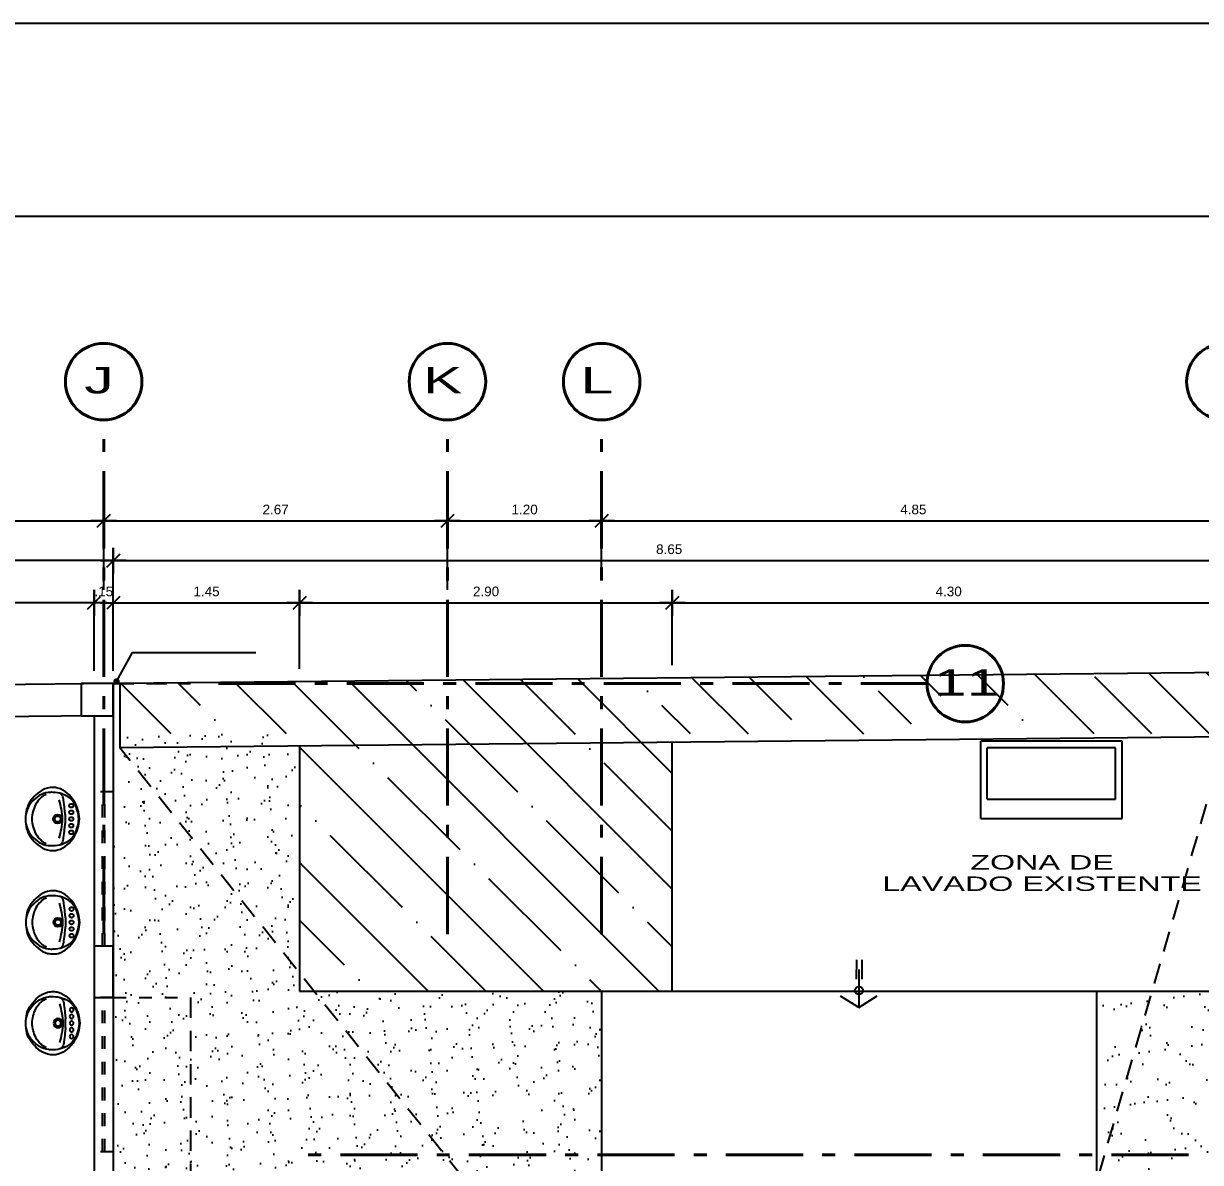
# Model space of a CAD drawing. Header units: millimetres. Extents: x 791 to 2661, y 209 to 602.
# Drawn here: x 1192.58 to 1201.74, y 545.15 to 554 of the extents above; entities that cross this region are included whole.
import ezdxf
from ezdxf.enums import TextEntityAlignment as Align

# ---------------------------------------------------------------- set-up
doc = ezdxf.new("R2010")
doc.units = ezdxf.units.MM
doc.header["$LTSCALE"] = 0.1
doc.header["$PDMODE"] = 3
for name, pattern in [('ACAD_ISO04W100', [30, 24, -3, 0, -3]), ('ACAD_ISO10W100', [18, 12, -3, 0, -3]), ('DASHDOT', [1, 0.5, -0.25, 0, -0.25]), ('DASHED2', [9.525, 6.35, -3.175]), ('HIDDEN', [9.525, 6.35, -3.175])]:
    doc.linetypes.add(name, pattern=pattern)
for name, color, linetype in [('01', 1, 'Continuous'), ('01-COTAS EJE', 1, 'Continuous'), ('02', 8, 'Continuous'), ('03', 8, 'Continuous'), ('06', 1, 'Continuous'), ('1TEXTO-05', 5, 'Continuous'), ('area existente', 8, 'ACAD_ISO04W100'), ('COLUMNAS', 1, 'Continuous'), ('PLANTAS', 85, 'Continuous'), ('Proyecciones', 9, 'HIDDEN'), ('Sanitarios', 1, 'Continuous'), ('Ventana alta', 1, 'DASHED2')]:
    doc.layers.add(name, color=color, linetype=linetype)
doc.layers.add('EJES', color=1, linetype='DASHDOT', lineweight=40)
doc.styles.add('LUNA', font='romans.shx', dxfattribs={"width": 1.5})
doc.styles.add('ROMANS', font='', dxfattribs={"oblique": 1, "height": 0.075})
doc.styles.get('ROMANS').set_extended_font_data('Arial')
doc.dimstyles.new('Copy of cotas en 50-PLANTA', dxfattribs={"dimscale": 0.5, "dimtxt": 0.3, "dimasz": 0.1, "dimexe": 0.18, "dimexo": 0.3, "dimgap": 0.09, "dimtad": 2, "dimzin": 4, "dimdsep": 46, "dimtxsty": 'LUNA', "dimblk": 'LLL', "dimcen": 0, "dimdle": 0.18, "dimclrd": 1, "dimclre": 1, "dimclrt": 2, "dimadec": 0, "dimazin": 0, "dimtfac": 1, "dimtix": 1, "dimtmove": 0, "dimatfit": 3, "dimldrblk": 'LLL', "dimfxl": 0.18, "dimtolj": 1, "dimtzin": 0, "dimarcsym": 0})
doc.dimstyles.new('COTAS 50', dxfattribs={"dimscale": 2, "dimtxt": 1.5, "dimasz": 0.02, "dimexe": 0.05, "dimexo": 0.05, "dimgap": 0.025, "dimtad": 3, "dimzin": 4, "dimdsep": 46, "dimtxsty": 'ROMANS', "dimblk": 'LLL', "dimcen": 0, "dimdle": 0.18, "dimclrd": 256, "dimclre": 1, "dimclrt": 3, "dimadec": 0, "dimazin": 0, "dimtfac": 1, "dimtix": 1, "dimtofl": 0, "dimtmove": 1, "dimatfit": 3, "dimldrblk": 'OPEN90', "dimfxl": 0.18, "dimtolj": 1, "dimtzin": 0, "dimarcsym": 0})

# ---------------------------------------------------------------- blocks, each defined once
blk = doc.blocks.new('LLL')
for p, q in [((0, 2.5), (0, -2.5)), ((2.5, 0), (-2.5, 0))]:
    blk.add_line(p, q)
at = {"color": 3}
blk.add_line((-1.25, -1.25), (1.25, 1.25), dxfattribs=at)
at = {"layer": 'Defpoints', "color": 0, "linetype": 'ByBlock'}
blk.add_point((0, 0), dxfattribs=at)
blk.add_point((0, 0), dxfattribs=at)
blk = doc.blocks.new('*D138')
at = {"layer": '01-COTAS EJE', "color": 1, "lineweight": -2, "ltscale": 0.15, "transparency": 16777216}
for p, q in [((1193.2064, 549.5985), (1193.2064, 550.2359)), ((1195.8814, 549.5985), (1195.8814, 550.2359))]:
    blk.add_line(p, q, dxfattribs=at)
at = {"layer": '01-COTAS EJE', "lineweight": -2, "ltscale": 0.15, "transparency": 16777216}
blk.add_line((1193.2464, 550.1359), (1195.8414, 550.1359), dxfattribs=at)
at = {"layer": 'Defpoints', "color": 0, "ltscale": 0.15, "transparency": 16777216}
for p in [(1195.8814, 550.1359), (1193.2064, 549.4985), (1195.8814, 549.4985)]:
    blk.add_point(p, dxfattribs=at)
at = {"layer": '01-COTAS EJE', "lineweight": -2, "ltscale": 0.15, "transparency": 16777216, "xscale": 0.04, "yscale": 0.04, "zscale": 0.04, "rotation": 180}
blk.add_blockref('LLL', (1193.2064, 550.1359), dxfattribs=at)
at = {"layer": '01-COTAS EJE', "lineweight": -2, "ltscale": 0.15, "transparency": 16777216, "xscale": 0.04, "yscale": 0.04, "zscale": 0.04}
blk.add_blockref('LLL', (1195.8814, 550.1359), dxfattribs=at)
at = {"layer": '01-COTAS EJE', "color": 3, "ltscale": 0.15, "transparency": 16777216, "insert": (1194.5439, 550.2242), "char_height": 0.075, "attachment_point": 5, "style": 'ROMANS'}
blk.add_mtext('\\A1;2.67', dxfattribs=at)
blk = doc.blocks.new('_OPEN90')
at = {"color": 0, "linetype": 'ByBlock', "ltscale": 0.7}
for p, q in [((0, 0), (-1, 0)), ((-0.5, 0.5), (0, 0)), ((0, 0), (-0.5, -0.5))]:
    blk.add_line(p, q, dxfattribs=at)
blk = doc.blocks.new('*D139')
at = {"layer": '01-COTAS EJE', "color": 1, "lineweight": -2, "ltscale": 0.15, "transparency": 16777216}
for p, q in [((1185.7814, 548.8946), (1185.7814, 549.9267)), ((1193.2814, 548.97), (1193.2814, 549.9267))]:
    blk.add_line(p, q, dxfattribs=at)
at = {"layer": '01-COTAS EJE', "lineweight": -2, "ltscale": 0.15, "transparency": 16777216}
blk.add_line((1193.2414, 549.8267), (1185.8214, 549.8267), dxfattribs=at)
at = {"layer": 'Defpoints', "color": 0, "ltscale": 0.15, "transparency": 16777216}
for p in [(1185.7814, 549.8267), (1185.7814, 548.7946), (1193.2814, 548.87)]:
    blk.add_point(p, dxfattribs=at)
at = {"layer": '01-COTAS EJE', "lineweight": -2, "ltscale": 0.15, "transparency": 16777216, "xscale": 0.04, "yscale": 0.04, "zscale": 0.04, "rotation": 180}
blk.add_blockref('LLL', (1185.7814, 549.8267), dxfattribs=at)
at = {"layer": '01-COTAS EJE', "lineweight": -2, "ltscale": 0.15, "transparency": 16777216, "xscale": 0.04, "yscale": 0.04, "zscale": 0.04}
blk.add_blockref('LLL', (1193.2814, 549.8267), dxfattribs=at)
at = {"layer": '01-COTAS EJE', "color": 3, "ltscale": 0.15, "transparency": 16777216, "insert": (1189.5314, 549.915), "char_height": 0.075, "attachment_point": 5, "style": 'ROMANS'}
blk.add_mtext('\\A1;7.50', dxfattribs=at)
blk = doc.blocks.new('*D140')
at = {"layer": '01-COTAS EJE', "color": 1, "lineweight": -2, "ltscale": 0.15, "transparency": 16777216}
for p, q in [((1195.8814, 549.6735), (1195.8814, 550.2359)), ((1197.0814, 549.7038), (1197.0814, 550.2359))]:
    blk.add_line(p, q, dxfattribs=at)
at = {"layer": '01-COTAS EJE', "lineweight": -2, "ltscale": 0.15, "transparency": 16777216}
blk.add_line((1195.9214, 550.1359), (1197.0414, 550.1359), dxfattribs=at)
at = {"layer": 'Defpoints', "color": 0, "ltscale": 0.15, "transparency": 16777216}
for p in [(1197.0814, 550.1359), (1195.8814, 549.5735), (1197.0814, 549.6038)]:
    blk.add_point(p, dxfattribs=at)
at = {"layer": '01-COTAS EJE', "lineweight": -2, "ltscale": 0.15, "transparency": 16777216, "xscale": 0.04, "yscale": 0.04, "zscale": 0.04, "rotation": 180}
blk.add_blockref('LLL', (1195.8814, 550.1359), dxfattribs=at)
at = {"layer": '01-COTAS EJE', "lineweight": -2, "ltscale": 0.15, "transparency": 16777216, "xscale": 0.04, "yscale": 0.04, "zscale": 0.04}
blk.add_blockref('LLL', (1197.0814, 550.1359), dxfattribs=at)
at = {"layer": '01-COTAS EJE', "color": 3, "ltscale": 0.15, "transparency": 16777216, "insert": (1196.4814, 550.2242), "char_height": 0.075, "attachment_point": 5, "style": 'ROMANS'}
blk.add_mtext('\\A1;1.20', dxfattribs=at)
blk = doc.blocks.new('*D170')
at = {"layer": '01-COTAS EJE', "color": 1, "lineweight": -2, "ltscale": 0.15, "transparency": 16777216}
for p, q in [((1197.0814, 549.6735), (1197.0814, 550.2359)), ((1201.9314, 549.0571), (1201.9314, 550.2359))]:
    blk.add_line(p, q, dxfattribs=at)
at = {"layer": '01-COTAS EJE', "lineweight": -2, "ltscale": 0.15, "transparency": 16777216}
blk.add_line((1197.1214, 550.1359), (1201.8914, 550.1359), dxfattribs=at)
at = {"layer": 'Defpoints', "color": 0, "ltscale": 0.15, "transparency": 16777216}
for p in [(1201.9314, 550.1359), (1197.0814, 549.5735), (1201.9314, 548.9571)]:
    blk.add_point(p, dxfattribs=at)
at = {"layer": '01-COTAS EJE', "lineweight": -2, "ltscale": 0.15, "transparency": 16777216, "xscale": 0.04, "yscale": 0.04, "zscale": 0.04, "rotation": 180}
blk.add_blockref('LLL', (1197.0814, 550.1359), dxfattribs=at)
at = {"layer": '01-COTAS EJE', "lineweight": -2, "ltscale": 0.15, "transparency": 16777216, "xscale": 0.04, "yscale": 0.04, "zscale": 0.04}
blk.add_blockref('LLL', (1201.9314, 550.1359), dxfattribs=at)
at = {"layer": '01-COTAS EJE', "color": 3, "ltscale": 0.15, "transparency": 16777216, "insert": (1199.5064, 550.2242), "char_height": 0.075, "attachment_point": 5, "style": 'ROMANS'}
blk.add_mtext('\\A1;4.85', dxfattribs=at)
blk = doc.blocks.new('*D171')
at = {"layer": '01-COTAS EJE', "color": 1, "lineweight": -2, "ltscale": 0.15, "transparency": 16777216}
for p, q in [((1193.1314, 548.9685), (1193.1314, 549.5985)), ((1193.2814, 548.97), (1193.2814, 549.5985))]:
    blk.add_line(p, q, dxfattribs=at)
at = {"layer": '01-COTAS EJE', "lineweight": -2, "ltscale": 0.15, "transparency": 16777216}
for p, q in [((1193.0914, 549.4985), (1193.0514, 549.4985)), ((1193.3214, 549.4985), (1193.3614, 549.4985))]:
    blk.add_line(p, q, dxfattribs=at)
at = {"layer": 'Defpoints', "color": 0, "ltscale": 0.15, "transparency": 16777216}
for p in [(1193.1314, 549.4985), (1193.1314, 548.8685), (1193.2814, 548.87)]:
    blk.add_point(p, dxfattribs=at)
at = {"layer": '01-COTAS EJE', "lineweight": -2, "ltscale": 0.15, "transparency": 16777216, "xscale": 0.04, "yscale": 0.04, "zscale": 0.04}
blk.add_blockref('LLL', (1193.1314, 549.4985), dxfattribs=at)
at = {"layer": '01-COTAS EJE', "lineweight": -2, "ltscale": 0.15, "transparency": 16777216, "xscale": 0.04, "yscale": 0.04, "zscale": 0.04, "rotation": 180}
blk.add_blockref('LLL', (1193.2814, 549.4985), dxfattribs=at)
at = {"layer": '01-COTAS EJE', "color": 3, "ltscale": 0.15, "transparency": 16777216, "insert": (1193.2064, 549.5867), "char_height": 0.075, "attachment_point": 5, "style": 'ROMANS'}
blk.add_mtext('\\A1;.15', dxfattribs=at)
blk = doc.blocks.new('*D172')
at = {"layer": '01-COTAS EJE', "color": 1, "lineweight": -2, "ltscale": 0.15, "transparency": 16777216}
for p, q in [((1189.6314, 548.9333), (1189.6314, 549.5985)), ((1193.1314, 548.9685), (1193.1314, 549.5985))]:
    blk.add_line(p, q, dxfattribs=at)
at = {"layer": '01-COTAS EJE', "lineweight": -2, "ltscale": 0.15, "transparency": 16777216}
blk.add_line((1193.0914, 549.4985), (1189.6714, 549.4985), dxfattribs=at)
at = {"layer": 'Defpoints', "color": 0, "ltscale": 0.15, "transparency": 16777216}
for p in [(1189.6314, 549.4985), (1189.6314, 548.8333), (1193.1314, 548.8685)]:
    blk.add_point(p, dxfattribs=at)
at = {"layer": '01-COTAS EJE', "lineweight": -2, "ltscale": 0.15, "transparency": 16777216, "xscale": 0.04, "yscale": 0.04, "zscale": 0.04, "rotation": 180}
blk.add_blockref('LLL', (1189.6314, 549.4985), dxfattribs=at)
at = {"layer": '01-COTAS EJE', "lineweight": -2, "ltscale": 0.15, "transparency": 16777216, "xscale": 0.04, "yscale": 0.04, "zscale": 0.04}
blk.add_blockref('LLL', (1193.1314, 549.4985), dxfattribs=at)
at = {"layer": '01-COTAS EJE', "color": 3, "ltscale": 0.15, "transparency": 16777216, "insert": (1191.3814, 549.5867), "char_height": 0.075, "attachment_point": 5, "style": 'ROMANS'}
blk.add_mtext('\\A1;3.50', dxfattribs=at)
blk = doc.blocks.new('*D143')
at = {"layer": '01-COTAS EJE', "color": 1, "lineweight": -2, "ltscale": 0.15, "transparency": 16777216}
for p, q in [((1189.5564, 549.5985), (1189.5564, 550.2359)), ((1193.2064, 549.5985), (1193.2064, 550.2359))]:
    blk.add_line(p, q, dxfattribs=at)
at = {"layer": '01-COTAS EJE', "lineweight": -2, "ltscale": 0.15, "transparency": 16777216}
blk.add_line((1189.5964, 550.1359), (1193.1664, 550.1359), dxfattribs=at)
at = {"layer": 'Defpoints', "color": 0, "ltscale": 0.15, "transparency": 16777216}
for p in [(1193.2064, 550.1359), (1189.5564, 549.4985), (1193.2064, 549.4985)]:
    blk.add_point(p, dxfattribs=at)
at = {"layer": '01-COTAS EJE', "lineweight": -2, "ltscale": 0.15, "transparency": 16777216, "xscale": 0.04, "yscale": 0.04, "zscale": 0.04, "rotation": 180}
blk.add_blockref('LLL', (1189.5564, 550.1359), dxfattribs=at)
at = {"layer": '01-COTAS EJE', "lineweight": -2, "ltscale": 0.15, "transparency": 16777216, "xscale": 0.04, "yscale": 0.04, "zscale": 0.04}
blk.add_blockref('LLL', (1193.2064, 550.1359), dxfattribs=at)
at = {"layer": '01-COTAS EJE', "color": 3, "ltscale": 0.15, "transparency": 16777216, "insert": (1191.3814, 550.2242), "char_height": 0.075, "attachment_point": 5, "style": 'ROMANS'}
blk.add_mtext('\\A1;3.65', dxfattribs=at)
blk = doc.blocks.new('*D144')
at = {"layer": '01-COTAS EJE', "color": 1, "lineweight": -2, "ltscale": 0.15, "transparency": 16777216}
for p, q in [((1193.2814, 548.97), (1193.2814, 549.9267)), ((1201.9314, 549.0571), (1201.9314, 549.9267))]:
    blk.add_line(p, q, dxfattribs=at)
at = {"layer": '01-COTAS EJE', "lineweight": -2, "ltscale": 0.15, "transparency": 16777216}
blk.add_line((1193.3214, 549.8267), (1201.8914, 549.8267), dxfattribs=at)
at = {"layer": 'Defpoints', "color": 0, "ltscale": 0.15, "transparency": 16777216}
for p in [(1201.9314, 549.8267), (1201.9314, 548.9571), (1193.2814, 548.87)]:
    blk.add_point(p, dxfattribs=at)
at = {"layer": '01-COTAS EJE', "lineweight": -2, "ltscale": 0.15, "transparency": 16777216, "xscale": 0.04, "yscale": 0.04, "zscale": 0.04, "rotation": 180}
blk.add_blockref('LLL', (1193.2814, 549.8267), dxfattribs=at)
at = {"layer": '01-COTAS EJE', "lineweight": -2, "ltscale": 0.15, "transparency": 16777216, "xscale": 0.04, "yscale": 0.04, "zscale": 0.04}
blk.add_blockref('LLL', (1201.9314, 549.8267), dxfattribs=at)
at = {"layer": '01-COTAS EJE', "color": 3, "ltscale": 0.15, "transparency": 16777216, "insert": (1197.6064, 549.915), "char_height": 0.075, "attachment_point": 5, "style": 'ROMANS'}
blk.add_mtext('\\A1;8.65', dxfattribs=at)
blk = doc.blocks.new('*D183')
at = {"layer": '01-COTAS EJE', "color": 1, "lineweight": -2, "ltscale": 0.15, "transparency": 16777216}
for p, q in [((1193.2814, 548.97), (1193.2814, 549.5985)), ((1194.7314, 548.9846), (1194.7314, 549.5985))]:
    blk.add_line(p, q, dxfattribs=at)
at = {"layer": '01-COTAS EJE', "lineweight": -2, "ltscale": 0.15, "transparency": 16777216}
blk.add_line((1193.3214, 549.4985), (1194.6914, 549.4985), dxfattribs=at)
at = {"layer": 'Defpoints', "color": 0, "ltscale": 0.15, "transparency": 16777216}
for p in [(1194.7314, 549.4985), (1194.7314, 548.8846), (1193.2814, 548.87)]:
    blk.add_point(p, dxfattribs=at)
at = {"layer": '01-COTAS EJE', "lineweight": -2, "ltscale": 0.15, "transparency": 16777216, "xscale": 0.04, "yscale": 0.04, "zscale": 0.04, "rotation": 180}
blk.add_blockref('LLL', (1193.2814, 549.4985), dxfattribs=at)
at = {"layer": '01-COTAS EJE', "lineweight": -2, "ltscale": 0.15, "transparency": 16777216, "xscale": 0.04, "yscale": 0.04, "zscale": 0.04}
blk.add_blockref('LLL', (1194.7314, 549.4985), dxfattribs=at)
at = {"layer": '01-COTAS EJE', "color": 3, "ltscale": 0.15, "transparency": 16777216, "insert": (1194.0064, 549.5867), "char_height": 0.075, "attachment_point": 5, "style": 'ROMANS'}
blk.add_mtext('\\A1;1.45', dxfattribs=at)
blk = doc.blocks.new('*D145')
at = {"layer": '01-COTAS EJE', "color": 1, "lineweight": -2, "ltscale": 0.15, "transparency": 16777216}
for p, q in [((1194.7314, 548.9846), (1194.7314, 549.5985)), ((1197.6314, 549.0138), (1197.6314, 549.5985))]:
    blk.add_line(p, q, dxfattribs=at)
at = {"layer": '01-COTAS EJE', "lineweight": -2, "ltscale": 0.15, "transparency": 16777216}
blk.add_line((1194.7714, 549.4985), (1197.5914, 549.4985), dxfattribs=at)
at = {"layer": 'Defpoints', "color": 0, "ltscale": 0.15, "transparency": 16777216}
for p in [(1197.6314, 549.4985), (1194.7314, 548.8846), (1197.6314, 548.9138)]:
    blk.add_point(p, dxfattribs=at)
at = {"layer": '01-COTAS EJE', "lineweight": -2, "ltscale": 0.15, "transparency": 16777216, "xscale": 0.04, "yscale": 0.04, "zscale": 0.04, "rotation": 180}
blk.add_blockref('LLL', (1194.7314, 549.4985), dxfattribs=at)
at = {"layer": '01-COTAS EJE', "lineweight": -2, "ltscale": 0.15, "transparency": 16777216, "xscale": 0.04, "yscale": 0.04, "zscale": 0.04}
blk.add_blockref('LLL', (1197.6314, 549.4985), dxfattribs=at)
at = {"layer": '01-COTAS EJE', "color": 3, "ltscale": 0.15, "transparency": 16777216, "insert": (1196.1814, 549.5867), "char_height": 0.075, "attachment_point": 5, "style": 'ROMANS'}
blk.add_mtext('\\A1;2.90', dxfattribs=at)
blk = doc.blocks.new('*D184')
at = {"layer": '01-COTAS EJE', "color": 1, "lineweight": -2, "ltscale": 0.15, "transparency": 16777216}
for p, q in [((1197.6314, 549.0138), (1197.6314, 549.5985)), ((1201.9314, 548.5291), (1201.9314, 549.5985))]:
    blk.add_line(p, q, dxfattribs=at)
at = {"layer": '01-COTAS EJE', "lineweight": -2, "ltscale": 0.15, "transparency": 16777216}
blk.add_line((1197.6714, 549.4985), (1201.8914, 549.4985), dxfattribs=at)
at = {"layer": 'Defpoints', "color": 0, "ltscale": 0.15, "transparency": 16777216}
for p in [(1201.9314, 549.4985), (1197.6314, 548.9138), (1201.9314, 548.4291)]:
    blk.add_point(p, dxfattribs=at)
at = {"layer": '01-COTAS EJE', "lineweight": -2, "ltscale": 0.15, "transparency": 16777216, "xscale": 0.04, "yscale": 0.04, "zscale": 0.04, "rotation": 180}
blk.add_blockref('LLL', (1197.6314, 549.4985), dxfattribs=at)
at = {"layer": '01-COTAS EJE', "lineweight": -2, "ltscale": 0.15, "transparency": 16777216, "xscale": 0.04, "yscale": 0.04, "zscale": 0.04}
blk.add_blockref('LLL', (1201.9314, 549.4985), dxfattribs=at)
at = {"layer": '01-COTAS EJE', "color": 3, "ltscale": 0.15, "transparency": 16777216, "insert": (1199.7814, 549.5867), "char_height": 0.075, "attachment_point": 5, "style": 'ROMANS'}
blk.add_mtext('\\A1;4.30', dxfattribs=at)
blk = doc.blocks.new('A$C317A3F39')
at = {"layer": 'Sanitarios'}
for centre, radius in [((0.1421, 0.3568), 0.0153), ((0.1939, 0.3568), 0.0153), ((0.2457, 0.3568), 0.0153), ((0.2975, 0.3568), 0.0153), ((0.3493, 0.3568), 0.0153), ((0.2457, 0.2508), 0.0357), ((0.2457, 0.2508), 0.0229)]:
    blk.add_circle(centre, radius, dxfattribs=at)
for points in [[(0.1048, 0.3779), (0.0828, 0.3631), (0.0628, 0.3456), (0.0453, 0.3257)], [(0.1427, 0.3914), (0.121, 0.3804), (0.1014, 0.3658), (0.0848, 0.348)], [(0.1735, 0.4083), (0.1495, 0.401), (0.1264, 0.3908), (0.1048, 0.3779)], [(0.2106, 0.4118), (0.1873, 0.4077), (0.1645, 0.4009), (0.1427, 0.3914)], [(0.2457, 0.42), (0.2212, 0.4197), (0.1969, 0.4157), (0.1735, 0.4083)], [(0.2457, 0.4149), (0.234, 0.4146), (0.2223, 0.4135), (0.2106, 0.4118)], [(0.3179, 0.4083), (0.2945, 0.4157), (0.2702, 0.4197), (0.2457, 0.42)], [(0.2808, 0.4118), (0.2691, 0.4135), (0.2574, 0.4146), (0.2457, 0.4149)], [(0.3487, 0.3914), (0.3269, 0.4009), (0.3041, 0.4077), (0.2808, 0.4118)], [(0.3866, 0.3779), (0.365, 0.3908), (0.3419, 0.401), (0.3179, 0.4083)], [(0.4066, 0.348), (0.39, 0.3658), (0.3704, 0.3804), (0.3487, 0.3914)], [(0.4461, 0.3257), (0.4286, 0.3456), (0.4086, 0.3631), (0.3866, 0.3779)], [(0.0453, 0.3257), (0.027, 0.3043), (0.0132, 0.2794), (0.0047, 0.2525)], [(0.0503, 0.2842), (0.043, 0.2612), (0.0391, 0.2372), (0.0387, 0.2131)], [(0.0637, 0.2875), (0.0545, 0.2838), (0.0476, 0.2758), (0.0453, 0.2661)], [(0.0848, 0.348), (0.0697, 0.3289), (0.058, 0.3073), (0.0503, 0.2842)], [(0.1, 0.2972), (0.0876, 0.2954), (0.0754, 0.2922), (0.0637, 0.2875)], [(0.2457, 0.2895), (0.1946, 0.2867), (0.1441, 0.2774), (0.0954, 0.2619)], [(0.1684, 0.3052), (0.1455, 0.303), (0.1228, 0.3003), (0.1, 0.2972)], [(0.2108, 0.3089), (0.1966, 0.3081), (0.1825, 0.3069), (0.1684, 0.3052)], [(0.2108, 0.3089), (0.2225, 0.3086), (0.2341, 0.3089), (0.2457, 0.3099)], [(0.2457, 0.3099), (0.2573, 0.3089), (0.2689, 0.3086), (0.2806, 0.3089)], [(0.396, 0.2619), (0.3473, 0.2774), (0.2968, 0.2867), (0.2457, 0.2895)], [(0.323, 0.3052), (0.3089, 0.3069), (0.2948, 0.3081), (0.2806, 0.3089)], [(0.3914, 0.2972), (0.3687, 0.3003), (0.3459, 0.303), (0.323, 0.3052)], [(0.4277, 0.2875), (0.416, 0.2922), (0.4038, 0.2954), (0.3914, 0.2972)], [(0.4411, 0.2842), (0.4334, 0.3073), (0.4217, 0.3289), (0.4066, 0.348)], [(0.4461, 0.2661), (0.4438, 0.2758), (0.437, 0.2838), (0.4277, 0.2875)], [(0.4527, 0.2131), (0.4523, 0.2372), (0.4484, 0.2612), (0.4411, 0.2842)], [(0.4867, 0.2525), (0.4783, 0.2794), (0.4645, 0.3043), (0.4461, 0.3257)], [(0.0047, 0.2525), (0.0008, 0.2397), (-0.0008, 0.2264), (0, 0.2131)], [(0, 0.2131), (-0.0006, 0.1987), (0.001, 0.1844), (0.0047, 0.1706)], [(0.0387, 0.2131), (0.0379, 0.201), (0.0383, 0.1888), (0.0399, 0.1768)], [(0.4515, 0.1768), (0.4531, 0.1888), (0.4535, 0.201), (0.4527, 0.2131)], [(0.4914, 0.2131), (0.4923, 0.2264), (0.4906, 0.2397), (0.4867, 0.2525)], [(0.4867, 0.1706), (0.4905, 0.1844), (0.492, 0.1987), (0.4914, 0.2131)], [(0.0047, 0.1706), (0.0122, 0.1433), (0.0258, 0.1181), (0.0444, 0.0968)], [(0.0399, 0.1768), (0.0431, 0.1525), (0.0513, 0.1291), (0.0638, 0.1081)], [(0.0444, 0.0968), (0.0608, 0.0758), (0.0803, 0.0573), (0.1022, 0.042)], [(0.0556, 0.1621), (0.0603, 0.1454), (0.0696, 0.1304), (0.0824, 0.1188)], [(0.0638, 0.1081), (0.0772, 0.0876), (0.0929, 0.0689), (0.1107, 0.0522)], [(0.0824, 0.1188), (0.0969, 0.1027), (0.1143, 0.0894), (0.1336, 0.0795)], [(0.3578, 0.0795), (0.3771, 0.0894), (0.3945, 0.1027), (0.409, 0.1188)], [(0.3807, 0.0522), (0.3985, 0.0689), (0.4142, 0.0876), (0.4276, 0.1081)], [(0.3892, 0.042), (0.4111, 0.0573), (0.4306, 0.0758), (0.447, 0.0968)], [(0.409, 0.1188), (0.4218, 0.1304), (0.4311, 0.1454), (0.4358, 0.1621)], [(0.4276, 0.1081), (0.4401, 0.1291), (0.4483, 0.1525), (0.4515, 0.1768)], [(0.447, 0.0968), (0.4656, 0.1181), (0.4792, 0.1433), (0.4867, 0.1706)], [(0.1022, 0.042), (0.1232, 0.027), (0.1466, 0.0159), (0.1714, 0.009)], [(0.1107, 0.0522), (0.1291, 0.0358), (0.1503, 0.0229), (0.1732, 0.0138)], [(0.1336, 0.0795), (0.151, 0.0697), (0.1698, 0.0624), (0.1892, 0.0579)], [(0.1714, 0.009), (0.1957, 0.003), (0.2207, 0), (0.2457, 0)], [(0.1732, 0.0138), (0.1963, 0.005), (0.2209, 0.0003), (0.2457, 0)], [(0.1892, 0.0579), (0.2074, 0.052), (0.2266, 0.0493), (0.2457, 0.0499)], [(0.2457, 0.0499), (0.2649, 0.0493), (0.284, 0.052), (0.3022, 0.0579)], [(0.2457, 0), (0.2705, 0.0003), (0.295, 0.005), (0.3182, 0.0138)], [(0.2457, 0), (0.2707, 0), (0.2957, 0.003), (0.32, 0.009)], [(0.3022, 0.0579), (0.3216, 0.0624), (0.3404, 0.0697), (0.3578, 0.0795)], [(0.3182, 0.0138), (0.3411, 0.0229), (0.3623, 0.0358), (0.3807, 0.0522)], [(0.32, 0.009), (0.3448, 0.0159), (0.3682, 0.027), (0.3892, 0.042)]]:
    blk.add_open_spline(points, degree=3, dxfattribs=at)

msp = doc.modelspace()

# ---------------------------------------------------------------- hatches: boundary and pattern name
at = {"layer": 'area existente'}
h = msp.add_hatch(dxfattribs=at)
h.set_pattern_fill('ANSI35', color=256, scale=0.1, angle=90, style=0, double=1)
h.set_pattern_definition([(135, (1204.06136, 523.7791), (-0.449013, -0.449013), []), (135, (1204.06136, 524.22814), (-0.449013, -0.449013), [0.79375, -0.15875, 0, -0.15875])])
h.paths.add_polyline_path([(1193.3314, 548.8705), (1193.3314, 548.4791), (1194.7314, 548.4791), (1194.7314, 546.8972), (1195.1674, 546.4791), (1197.6314, 546.4791), (1197.6314, 548.4791), (1197.8564, 548.4791), (1197.8564, 548.9161)])
edge = h.paths.add_edge_path()
edge.add_line((1201.9314, 548.9571), (1197.8564, 548.9161))
edge.add_line((1197.8564, 548.9161), (1197.8564, 548.4791))
edge.add_line((1197.8564, 548.4791), (1199.4826, 548.4791))
edge.add_arc((1199.7802, 548.4791), 0.2976, 0, 180, ccw=False)
edge.add_line((1200.0778, 548.4791), (1201.9314, 548.4791))
edge.add_line((1201.9314, 548.4791), (1201.9314, 548.9571))
at = {"layer": 'PLANTAS'}
h = msp.add_hatch(dxfattribs=at)
h.set_pattern_fill('AR-SAND', color=256, scale=0.005, angle=90, style=0)
h.set_pattern_definition([(127.5, (1186.90496, 515.71126), (-0.2447066, -0.0080002), [0, -0.19304, 0, -0.2159, 0, -0.206375]), (97.5, (1186.90496, 515.71126), (-0.3584126, 0.2247616), [0, -0.10414, 0, -0.17399, 0, -0.066675]), (57.5, (1186.90496, 515.55505), (-0.0007186, 0.3954962), [0, -0.0635, 0, -0.2286, 0, -0.29845]), (47.5, (1186.90496, 515.55505), (-0.1114647, 0.3817782), [0, -0.03175, 0, -0.14986, 0, -0.17145])])
h.paths.add_polyline_path([(1195.1674, 546.4791), (1194.7314, 546.4791), (1194.7314, 546.8972), (1193.2814, 548.2874), (1193.2814, 543.8291), (1196.2608, 545.4308)])
h.paths.add_polyline_path([(1194.7314, 548.4791), (1193.2814, 548.4791), (1193.2814, 548.2874), (1194.7314, 546.8972)])
h.paths.add_polyline_path([(1197.0814, 544.6441), (1197.0814, 545.9308), (1196.2144, 545.4753)])
h.paths.add_polyline_path([(1197.0814, 545.8719), (1197.0814, 546.4791), (1195.1674, 546.4791), (1196.2608, 545.4308)])
h.paths.add_polyline_path([(1197.0814, 543.8291), (1197.0814, 544.6441), (1196.2608, 545.4308), (1193.2814, 543.8291)])
h = msp.add_hatch(dxfattribs=at)
h.set_pattern_fill('AR-SAND', color=256, scale=0.006, style=0)
h.set_pattern_definition([(37.5, (1405.35437, 573.65679), (-0.0096002, 0.29364794), [0, -0.231648, 0, -0.25908, 0, -0.24765]), (7.5, (1405.35437, 573.6568), (0.269714, 0.43009506), [0, -0.124968, 0, -0.208788, 0, -0.08001]), (327.5, (1405.16692, 573.65679), (0.47459542, 0.0008623), [0, -0.0762, 0, -0.27432, 0, -0.35814]), (317.5, (1405.16692, 573.6568), (0.4581339, 0.1337576), [0, -0.0381, 0, -0.179832, 0, -0.20574])])
h.paths.add_polyline_path([(1201.2397, 540.5221), (1201.2397, 540.2034), (1200.7522, 540.2034), (1200.7522, 540.5221)], flags=16)
h.paths.add_polyline_path([(1200.8877, 540.4797), (1201.09, 540.4797), (1201.09, 540.2519), (1200.8877, 540.2519)], flags=8)
h.paths.add_polyline_path([(1200.4314, 546.4791), (1200.9314, 546.4791), (1200.9314, 537.4785), (1201.9314, 537.4785), (1201.9314, 546.4791), (1200.4314, 546.4791)])
h.paths.add_polyline_path([(1200.9314, 535.4791), (1201.9314, 535.4791), (1201.9314, 537.4785), (1200.9314, 537.4785)])

# ---------------------------------------------------------------- linework, layer by layer
msp.add_lwpolyline([(1212.3155, 508.304), (1212.3155, 554.004), (1152.3155, 554.004), (1152.3155, 508.304)], close=True)
at = {"layer": '01'}
for p, q in [((1199.0841, 546.646), (1199.0841, 546.3506)), ((1197.0814, 546.4791), (1197.0814, 533.4791)), ((1197.6314, 546.4791), (1199.4314, 546.4791)), ((1197.6314, 546.4791), (1199.4314, 546.4791)), ((1200.4314, 546.4791), (1201.9314, 546.4791))]:
    msp.add_line(p, q, dxfattribs=at)
at = {"layer": '02'}
for p, q in [((1194.7314, 548.384), (1194.7314, 546.4791)), ((1194.7314, 548.384), (1194.7314, 546.4791)), ((1197.6314, 546.4791), (1197.6314, 548.4131)), ((1194.7314, 546.4791), (1197.6314, 546.4791)), ((1194.7314, 546.4791), (1197.6314, 546.4791)), ((1197.0814, 546.4791), (1197.0814, 540.3791)), ((1197.0814, 546.4791), (1197.0814, 540.3791)), ((1197.6314, 546.4791), (1200.9314, 546.4791)), ((1197.6314, 546.4791), (1200.9314, 546.4791)), ((1200.9314, 546.4791), (1200.9302, 534.3784)), ((1200.9314, 546.4791), (1200.9302, 534.3784))]:
    msp.add_line(p, q, dxfattribs=at)
msp.add_circle((1199.0841, 546.4828), 0.0311, dxfattribs=at)
at = {"layer": '03'}
for p, q in [((1209.3893, 549.0321), (1193.3314, 548.8705)), ((1193.3314, 548.87), (1193.3314, 548.3699)), ((1199.0634, 546.7211), (1199.0631, 546.5711)), ((1199.1074, 546.7209), (1199.1071, 546.5709)), ((1199.0841, 546.3506), (1198.9412, 546.4402)), ((1199.0841, 546.3506), (1199.2264, 546.4413))]:
    msp.add_line(p, q, dxfattribs=at)
at = {"layer": '03', "linetype": 'Continuous'}
msp.add_line((1209.3893, 548.5312), (1193.3314, 548.3699), dxfattribs=at)
at = {"layer": '06'}
for p, q in [((1193.2814, 548.87), (1185.7814, 548.7946)), ((1193.2814, 548.87), (1193.2814, 543.8291)), ((1193.1314, 548.6185), (1189.6314, 548.5833)), ((1193.1314, 548.6185), (1193.1314, 543.8291))]:
    msp.add_line(p, q, dxfattribs=at)
at = {"layer": '06', "color": 6}
msp.add_lwpolyline([(1210.8155, 509.804), (1210.8155, 552.504), (1153.8155, 552.504), (1153.8155, 509.804)], close=True, dxfattribs=at)
at = {"layer": 'COLUMNAS', "ltscale": 0.15}
for points in [[(1193.0314, 548.62), (1193.2814, 548.62), (1193.2814, 548.87), (1193.0314, 548.87)], [(1193.2814, 546.8291), (1193.1314, 546.8291), (1193.1314, 546.4291), (1193.2814, 546.4291)]]:
    msp.add_lwpolyline(points, close=True, dxfattribs=at)
at = {"layer": 'EJES', "linetype": 'ACAD_ISO10W100', "ltscale": 0.5}
for p, q in [((1193.2064, 546.9222), (1193.2064, 550.9212)), ((1195.8814, 546.9222), (1195.8814, 550.9212)), ((1197.0814, 546.9222), (1197.0814, 550.9212)), ((1194.0987, 548.87), (1199.6136, 548.87)), ((1201.6487, 545.2041), (1194.7876, 545.2041))]:
    msp.add_line(p, q, dxfattribs=at)
at = {"layer": 'EJES', "color": 2, "linetype": 'Continuous'}
for centre in [(1193.2064, 551.2188), (1195.8814, 551.2188), (1197.0814, 551.2188), (1201.9314, 551.2188), (1199.9112, 548.87)]:
    msp.add_circle(centre, 0.2976, dxfattribs=at)
at = {"layer": 'Proyecciones', "ltscale": 0.25}
for p, q in [((1193.2814, 548.87), (1193.8814, 548.87)), ((1201.9314, 548.4291), (1197.6814, 533.8291)), ((1196.4814, 544.4291), (1193.3314, 548.3699)), ((1193.8814, 546.4291), (1193.8814, 543.8291))]:
    msp.add_line(p, q, dxfattribs=at)
at = {"layer": 'Proyecciones', "ltscale": 0.15}
msp.add_line((1193.2814, 546.4291), (1193.8814, 546.4291), dxfattribs=at)
at = {"layer": 'Sanitarios'}
for p, q in [((1200.0314, 547.8217), (1200.0314, 548.4217)), ((1201.1314, 548.4217), (1200.0314, 548.4217)), ((1201.1314, 547.8217), (1201.1314, 548.4217)), ((1200.0814, 547.9717), (1200.0814, 548.3717)), ((1201.0814, 548.3717), (1200.0814, 548.3717)), ((1201.0814, 547.9717), (1201.0814, 548.3717)), ((1200.0814, 547.9717), (1201.0814, 547.9717)), ((1200.0314, 547.8217), (1201.1314, 547.8217))]:
    msp.add_line(p, q, dxfattribs=at)
at = {"layer": 'Ventana alta', "linetype": 'DASHED2', "ltscale": 0.15}
for p, q in [((1193.2814, 548.0291), (1193.1314, 548.0291)), ((1193.1964, 546.8291), (1193.1964, 548.0291)), ((1193.2164, 546.8291), (1193.2164, 548.0291)), ((1193.2814, 546.8291), (1193.1314, 546.8291)), ((1193.2814, 546.4291), (1193.1314, 546.4291)), ((1193.1964, 545.2291), (1193.1964, 546.4291)), ((1193.2164, 545.2291), (1193.2164, 546.4291)), ((1193.2814, 545.2291), (1193.1314, 545.2291))]:
    msp.add_line(p, q, dxfattribs=at)

# ---------------------------------------------------------------- block references
at = {"layer": 'Sanitarios', "rotation": 270}
for p in [(1192.5974, 548.063), (1192.5998, 547.259)]:
    msp.add_blockref('A$C317A3F39', p, dxfattribs=at)
at = {"layer": 'Sanitarios', "xscale": -1, "rotation": 270}
msp.add_blockref('A$C317A3F39', (1192.5998, 545.9834), dxfattribs=at)

# ---------------------------------------------------------------- texts
at = {"layer": '1TEXTO-05', "style": 'ROMANS', "width": 1.6}
for s, p in [('ZONA DE', (1200.5085, 547.4243)), ('LAVADO EXISTENTE', (1200.5085, 547.2578))]:
    msp.add_text(s, height=0.1125, dxfattribs=at).set_placement(p, align=Align.CENTER)
at = {"layer": 'EJES', "color": 3, "style": 'ROMANS', "width": 1.6}
for s, p in [('J', (1193.1694, 551.1273)), ('K', (1195.8444, 551.1273)), ('L', (1197.0444, 551.1273)), ('11', (1199.9222, 548.777))]:
    msp.add_text(s, height=0.2046, dxfattribs=at).set_placement(p, align=Align.CENTER)

# ---------------------------------------------------------------- dimensions: what is measured, and where the dimension line sits
at = {"layer": '01-COTAS EJE', "ltscale": 0.15}
for base, p1, p2, picture, middle in [((1193.2064, 550.1359), (1189.5564, 549.4985), (1193.2064, 549.4985), '*D143', (1191.3814, 550.2242)), ((1195.8813657, 550.1358784), (1193.206366, 549.4984508), (1195.8813657, 549.4984508), '*D138', (1194.5438659, 550.2241714)), ((1197.0814, 550.1359), (1195.8814, 549.5735), (1197.0814, 549.6038), '*D140', (1196.4814, 550.2242)), ((1201.9314, 550.1359), (1197.0814, 549.5735), (1201.9314, 548.9571), '*D170', (1199.5064, 550.2242)), ((1185.7814, 549.8267), (1193.2814, 548.87), (1185.7814, 548.7946), '*D139', (1189.5314, 549.915)), ((1201.9314, 549.8267), (1193.2814, 548.87), (1201.9314, 548.9571), '*D144', (1197.6064, 549.915))]:
    dim = msp.add_linear_dim(base=base, p1=p1, p2=p2, angle=180, dimstyle='COTAS 50', dxfattribs=at)
    dim.commit()
    dim.dimension.update_dxf_attribs({"geometry": picture, "text_midpoint": middle})
for base, p1, p2, picture, middle in [((1189.6314, 549.4985), (1193.1314, 548.8685), (1189.6314, 548.8333), '*D172', (1191.3814, 549.5867)), ((1193.1314, 549.4985), (1193.2814, 548.87), (1193.1314, 548.8685), '*D171', (1193.2064, 549.5867)), ((1194.7314, 549.4985), (1193.2814, 548.87), (1194.7314, 548.8846), '*D183', (1194.0064, 549.5867)), ((1197.6314, 549.4985), (1194.7314, 548.8846), (1197.6314, 548.9138), '*D145', (1196.1814, 549.5867)), ((1201.9314, 549.4985), (1197.6314, 548.9138), (1201.9314, 548.4291), '*D184', (1199.7814, 549.5867))]:
    dim = msp.add_linear_dim(base=base, p1=p1, p2=p2, dimstyle='COTAS 50', dxfattribs=at)
    dim.commit()
    dim.dimension.update_dxf_attribs({"geometry": picture, "text_midpoint": middle})

# ---------------------------------------------------------------- leaders
at = {"layer": '01'}
msp.add_leader([(1193.3064, 548.8873), (1193.4303, 549.1126), (1194.3911, 549.1126)], dimstyle='Copy of cotas en 50-PLANTA', override={"dimasz": 0.1, "dimtad": 0, "dimldrblk": 'Dot'}, dxfattribs=at)

doc.saveas('drawing.dxf')
